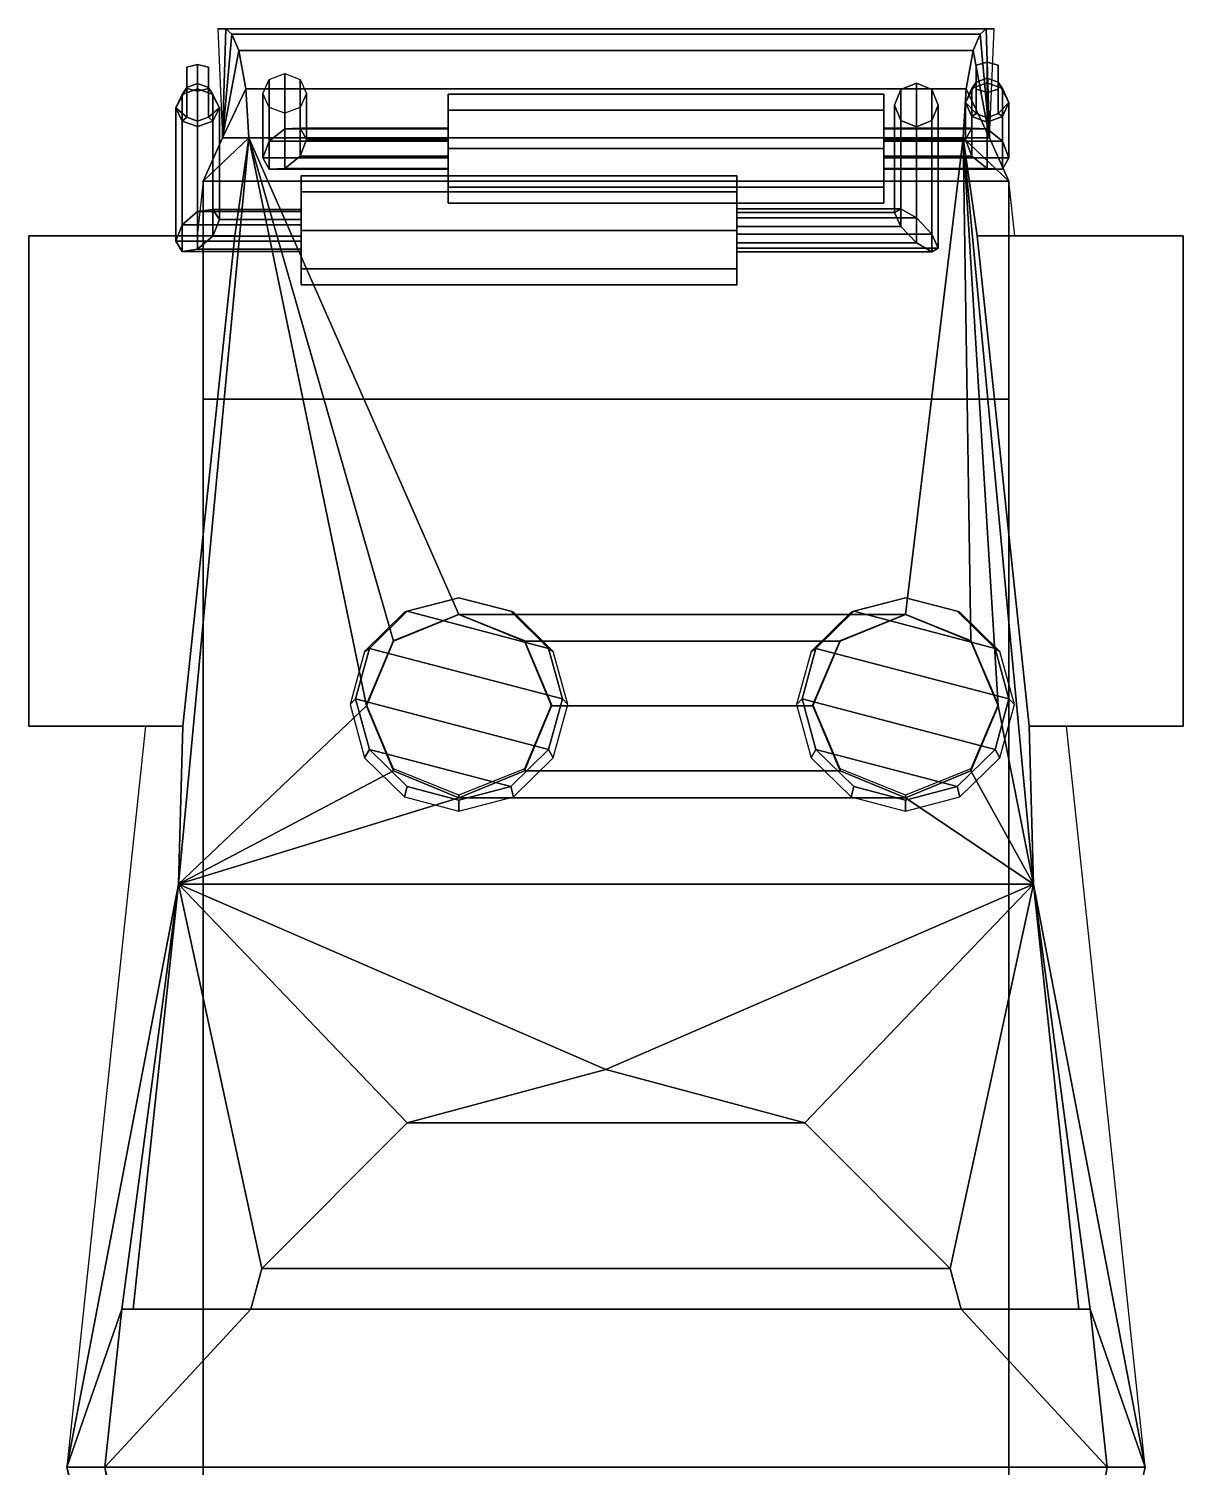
# Model space of a CAD drawing. Extents: x -1.06 to 1.06, y -2.21 to 2.5.
# Drawn here: x -1.06 to 1.06, y -0.14 to 2.5 of the extents above; entities that cross this region are included whole.
import ezdxf

# ---------------------------------------------------------------- set-up
doc = ezdxf.new("R2010")
doc.units = 0
doc.layers.get('0').update_dxf_attribs({"linetype": 'CONTINUOUS'})

msp = doc.modelspace()

# ---------------------------------------------------------------- linework, layer by layer
for points in [[(-0.7127, 2.5, 0.93), (-0.6978, 2.5, 1), (0.6978, 2.5, 1), (0.7127, 2.5, 0.93)], [(-0.7042, 2.3, 0.97), (-0.7042, 2.3, 0.97), (-0.6978, 2.5, 1), (-0.7127, 2.5, 0.93)], [(-0.7042, 2.3, 0.97), (-0.7042, 2.3, 0.97), (-0.6872, 2.49, 1.05), (-0.6978, 2.5, 1)], [(-0.7042, 2.3, 0.97), (-0.7042, 2.3, 0.97), (-0.6744, 2.46, 1.11), (-0.6872, 2.49, 1.05)], [(-0.6978, 2.5, 1), (-0.6872, 2.49, 1.05), (0.6872, 2.49, 1.05), (0.6978, 2.5, 1)], [(-0.6872, 2.49, 1.05), (-0.6744, 2.46, 1.11), (0.6744, 2.46, 1.11), (0.6872, 2.49, 1.05)], [(0.6872, 2.49, 1.05), (0.6744, 2.46, 1.11), (0.7042, 2.3, 0.97)], [(0.6978, 2.5, 1), (0.6872, 2.49, 1.05), (0.7042, 2.3, 0.97)], [(0.7127, 2.5, 0.93), (0.6978, 2.5, 1), (0.7042, 2.3, 0.97)], [(-0.7042, 2.3, 0.97), (-0.7042, 2.3, 0.97), (-0.6616, 2.39, 1.17), (-0.6744, 2.46, 1.11)], [(-0.6744, 2.46, 1.11), (-0.6616, 2.39, 1.17), (0.6616, 2.39, 1.17), (0.6744, 2.46, 1.11)], [(0.6744, 2.46, 1.11), (0.6616, 2.39, 1.17), (0.7042, 2.3, 0.97)], [(-0.77, 2.4295, 1.0254), (-0.75, 2.4346, 1.0177), (-0.75, 2.3996, 0.957), (-0.77, 2.3925, 0.9612)], [(-0.77, 2.4295, 1.0254), (-0.77, 2.3905, 1.0846), (-0.75, 2.3854, 1.0923), (-0.75, 2.4346, 1.0177)], [(-0.77, 2.3905, 1.0846), (-0.77, 2.4295, 1.0254), (-0.77, 2.3925, 0.9612), (-0.77, 2.3375, 0.9929)], [(-0.75, 2.4346, 1.0177), (-0.73, 2.4295, 1.0254), (-0.73, 2.3925, 0.9612), (-0.75, 2.3996, 0.957)], [(-0.75, 2.4346, 1.0177), (-0.75, 2.3854, 1.0923), (-0.73, 2.3905, 1.0846), (-0.73, 2.4295, 1.0254)], [(-0.73, 2.4295, 1.0254), (-0.73, 2.3905, 1.0846), (-0.73, 2.3375, 0.9929), (-0.73, 2.3925, 0.9612)], [(0.68, 2.4331, 1.0232), (0.7, 2.4388, 1.0159), (0.7, 2.4092, 0.9525), (0.68, 2.4017, 0.956)], [(0.68, 2.4331, 1.0232), (0.68, 2.389, 1.0787), (0.7, 2.3832, 1.086), (0.7, 2.4388, 1.0159)], [(0.68, 2.389, 1.0787), (0.68, 2.4331, 1.0232), (0.68, 2.4017, 0.956), (0.68, 2.3442, 0.9828)], [(0.7, 2.4388, 1.0159), (0.72, 2.4331, 1.0232), (0.72, 2.4017, 0.956), (0.7, 2.4092, 0.9525)], [(0.7, 2.4388, 1.0159), (0.7, 2.3832, 1.086), (0.72, 2.389, 1.0787), (0.72, 2.4331, 1.0232)], [(0.72, 2.4331, 1.0232), (0.72, 2.389, 1.0787), (0.72, 2.3442, 0.9828), (0.72, 2.4017, 0.956)], [(-0.63, 2.3814, 0.9875), (-0.6183, 2.4071, 0.9756), (-0.6183, 2.2937, 0.7324), (-0.63, 2.2631, 0.7337)], [(-0.6183, 2.4071, 0.9756), (-0.59, 2.4177, 0.9706), (-0.59, 2.3163, 0.7531), (-0.6183, 2.2937, 0.7324)], [(-0.59, 2.4177, 0.9706), (-0.5617, 2.4071, 0.9756), (-0.5617, 2.3176, 0.7837), (-0.59, 2.3163, 0.7531)], [(-0.5617, 2.4071, 0.9756), (-0.55, 2.3814, 0.9875), (-0.55, 2.2969, 0.8063), (-0.5617, 2.3176, 0.7837)], [(0.68, 2.4017, 0.956), (0.7, 2.4092, 0.9525), (0.7, 2.4008, 0.9344), (0.6717, 2.3902, 0.9393)], [(0.7, 2.4092, 0.9525), (0.72, 2.4017, 0.956), (0.7283, 2.3902, 0.9393), (0.7, 2.4008, 0.9344)], [(-0.77, 2.3925, 0.9612), (-0.77, 2.3925, 0.9612), (-0.79, 2.355, 0.9597), (-0.77, 2.3375, 0.9929)], [(-0.77, 2.3925, 0.9612), (-0.77, 2.3925, 0.9612), (-0.7783, 2.3795, 0.9456), (-0.79, 2.355, 0.9597)], [(-0.79, 2.355, 0.9597), (-0.7783, 2.3795, 0.9456), (-0.7783, 2.1404, 0.5314), (-0.79, 2.11, 0.5354)], [(-0.77, 2.3925, 0.9612), (-0.75, 2.3996, 0.957), (-0.75, 2.3896, 0.9397), (-0.7783, 2.3795, 0.9456)], [(-0.7783, 2.3795, 0.9456), (-0.75, 2.3896, 0.9397), (-0.75, 2.1646, 0.55), (-0.7783, 2.1404, 0.5314)], [(-0.75, 2.3854, 1.0923), (-0.77, 2.3905, 1.0846), (-0.77, 2.3375, 0.9929), (-0.75, 2.3304, 0.997)], [(-0.75, 2.3996, 0.957), (-0.73, 2.3925, 0.9612), (-0.7217, 2.3795, 0.9456), (-0.75, 2.3896, 0.9397)], [(-0.73, 2.3905, 1.0846), (-0.75, 2.3854, 1.0923), (-0.75, 2.3304, 0.997), (-0.73, 2.3375, 0.9929)], [(-0.75, 2.3896, 0.9397), (-0.7217, 2.3795, 0.9456), (-0.7217, 2.1686, 0.5804), (-0.75, 2.1646, 0.55)], [(-0.73, 2.3925, 0.9612), (-0.73, 2.3925, 0.9612), (-0.73, 2.3375, 0.9929), (-0.71, 2.355, 0.9597)], [(-0.73, 2.3925, 0.9612), (-0.73, 2.3925, 0.9612), (-0.71, 2.355, 0.9597), (-0.7217, 2.3795, 0.9456)], [(-0.7217, 2.3795, 0.9456), (-0.71, 2.355, 0.9597), (-0.71, 2.15, 0.6046), (-0.7217, 2.1686, 0.5804)], [(-0.7042, 2.3, 0.97), (-0.7042, 2.3, 0.97), (-0.6557, 2.3, 1.1976), (-0.6616, 2.39, 1.17)], [(-0.6616, 2.39, 1.17), (-0.6557, 2.3, 1.1976), (0.6557, 2.3, 1.1976), (0.6616, 2.39, 1.17)], [(-0.6183, 2.3558, 0.9995), (-0.63, 2.3814, 0.9875), (-0.63, 2.2631, 0.7337), (-0.6183, 2.2424, 0.7563)], [(-0.55, 2.3814, 0.9875), (-0.5617, 2.3558, 0.9995), (-0.5617, 2.2663, 0.8076), (-0.55, 2.2969, 0.8063)], [(-0.29, 2.38, 0.77), (-0.29, 2.3507, 0.8407), (0.51, 2.3507, 0.8407), (0.51, 2.38, 0.77)], [(-0.29, 2.3507, 0.6993), (-0.29, 2.38, 0.77), (0.51, 2.38, 0.77), (0.51, 2.3507, 0.6993)], [(-0.29, 2.2937, 0.7324), (-0.29, 2.3163, 0.7531), (-0.29, 2.38, 0.77), (-0.29, 2.3507, 0.6993)], [(-0.29, 2.3163, 0.7531), (-0.29, 2.3176, 0.7837), (-0.29, 2.3507, 0.8407), (-0.29, 2.38, 0.77)], [(0.51, 2.3507, 0.6993), (0.51, 2.38, 0.77), (0.51, 2.3176, 0.7837), (0.51, 2.3163, 0.7531)], [(0.51, 2.38, 0.77), (0.51, 2.3507, 0.8407), (0.51, 2.2969, 0.8063), (0.51, 2.3176, 0.7837)], [(0.53, 2.36, 0.731), (0.5417, 2.3883, 0.7163), (0.5417, 2.1694, 0.5631), (0.53, 2.1628, 0.5929)], [(0.5417, 2.3883, 0.7163), (0.53, 2.36, 0.731), (0.53, 2.36, 0.96), (0.5417, 2.3883, 0.96)], [(0.5417, 2.3883, 0.7163), (0.57, 2.4, 0.7102), (0.57, 2.1529, 0.5372), (0.5417, 2.1694, 0.5631)], [(0.57, 2.4, 0.7102), (0.5417, 2.3883, 0.7163), (0.5417, 2.3883, 0.96), (0.57, 2.4, 0.95)], [(0.57, 2.4, 0.7102), (0.5983, 2.3883, 0.7163), (0.5983, 2.1231, 0.5306), (0.57, 2.1529, 0.5372)], [(0.5983, 2.3883, 0.7163), (0.57, 2.4, 0.7102), (0.57, 2.4, 0.95), (0.5983, 2.3883, 0.96)], [(0.5983, 2.3883, 0.7163), (0.61, 2.36, 0.731), (0.61, 2.0972, 0.5471), (0.5983, 2.1231, 0.5306)], [(0.61, 2.36, 0.731), (0.5983, 2.3883, 0.7163), (0.5983, 2.3883, 0.96), (0.61, 2.36, 0.96)], [(0.6616, 2.39, 1.17), (0.6557, 2.3, 1.1976), (0.7042, 2.3, 0.97)], [(0.68, 2.3442, 0.9828), (0.68, 2.3442, 0.9828), (0.68, 2.4017, 0.956), (0.66, 2.3645, 0.9513)], [(0.66, 2.3645, 0.9513), (0.66, 2.3645, 0.9513), (0.68, 2.4017, 0.956), (0.6717, 2.3902, 0.9393)], [(0.66, 2.3645, 0.9513), (0.6717, 2.3902, 0.9393), (0.6717, 2.3176, 0.7837), (0.66, 2.2969, 0.8063)], [(0.6717, 2.3902, 0.9393), (0.7, 2.4008, 0.9344), (0.7, 2.3163, 0.7531), (0.6717, 2.3176, 0.7837)], [(0.7, 2.3832, 1.086), (0.68, 2.389, 1.0787), (0.68, 2.3442, 0.9828), (0.7, 2.3367, 0.9863)], [(0.7, 2.4008, 0.9344), (0.7283, 2.3902, 0.9393), (0.7283, 2.2937, 0.7324), (0.7, 2.3163, 0.7531)], [(0.72, 2.389, 1.0787), (0.7, 2.3832, 1.086), (0.7, 2.3367, 0.9863), (0.72, 2.3442, 0.9828)], [(0.72, 2.3442, 0.9828), (0.72, 2.3442, 0.9828), (0.74, 2.3645, 0.9513), (0.72, 2.4017, 0.956)], [(0.74, 2.3645, 0.9513), (0.74, 2.3645, 0.9513), (0.7283, 2.3902, 0.9393), (0.72, 2.4017, 0.956)], [(0.7283, 2.3902, 0.9393), (0.74, 2.3645, 0.9513), (0.74, 2.2631, 0.7337), (0.7283, 2.2937, 0.7324)], [(-0.7783, 2.3305, 0.9739), (-0.79, 2.355, 0.9597), (-0.79, 2.11, 0.5354), (-0.7783, 2.0914, 0.5596)], [(-0.79, 2.355, 0.9597), (-0.79, 2.355, 0.9597), (-0.7783, 2.3305, 0.9739), (-0.77, 2.3375, 0.9929)], [(-0.71, 2.355, 0.9597), (-0.71, 2.355, 0.9597), (-0.73, 2.3375, 0.9929), (-0.7217, 2.3305, 0.9739)], [(-0.71, 2.355, 0.9597), (-0.7217, 2.3305, 0.9739), (-0.7217, 2.1196, 0.6086), (-0.71, 2.15, 0.6046)], [(-0.59, 2.3452, 1.0044), (-0.6183, 2.3558, 0.9995), (-0.6183, 2.2424, 0.7563), (-0.59, 2.2437, 0.7869)], [(-0.5617, 2.3558, 0.9995), (-0.59, 2.3452, 1.0044), (-0.59, 2.2437, 0.7869), (-0.5617, 2.2663, 0.8076)], [(-0.29, 2.3507, 0.8407), (-0.29, 2.28, 0.87), (0.51, 2.28, 0.87), (0.51, 2.3507, 0.8407)], [(-0.29, 2.28, 0.67), (-0.29, 2.3507, 0.6993), (0.51, 2.3507, 0.6993), (0.51, 2.28, 0.67)], [(-0.29, 2.2631, 0.7337), (-0.29, 2.2937, 0.7324), (-0.29, 2.3507, 0.6993), (-0.29, 2.28, 0.67)], [(-0.29, 2.3176, 0.7837), (-0.29, 2.2969, 0.8063), (-0.29, 2.28, 0.87), (-0.29, 2.3507, 0.8407)], [(0.51, 2.28, 0.67), (0.51, 2.3507, 0.6993), (0.51, 2.3163, 0.7531), (0.51, 2.2937, 0.7324)], [(0.51, 2.3507, 0.8407), (0.51, 2.28, 0.87), (0.51, 2.2663, 0.8076), (0.51, 2.2969, 0.8063)], [(0.5417, 2.3317, 0.7458), (0.53, 2.36, 0.731), (0.53, 2.1628, 0.5929), (0.5417, 2.1369, 0.6094)], [(0.53, 2.36, 0.731), (0.5417, 2.3317, 0.7458), (0.5417, 2.3317, 0.97), (0.53, 2.36, 0.96)], [(0.61, 2.36, 0.731), (0.5983, 2.3317, 0.7458), (0.5983, 2.0906, 0.5769), (0.61, 2.0972, 0.5471)], [(0.5983, 2.3317, 0.7458), (0.61, 2.36, 0.731), (0.61, 2.36, 0.96), (0.5983, 2.3317, 0.97)], [(0.6717, 2.3389, 0.9632), (0.66, 2.3645, 0.9513), (0.66, 2.2969, 0.8063), (0.6717, 2.2663, 0.8076)], [(0.68, 2.3442, 0.9828), (0.68, 2.3442, 0.9828), (0.66, 2.3645, 0.9513), (0.6717, 2.3389, 0.9632)], [(0.72, 2.3442, 0.9828), (0.72, 2.3442, 0.9828), (0.7283, 2.3389, 0.9632), (0.74, 2.3645, 0.9513)], [(0.74, 2.3645, 0.9513), (0.7283, 2.3389, 0.9632), (0.7283, 2.2424, 0.7563), (0.74, 2.2631, 0.7337)], [(-0.75, 2.3304, 0.997), (-0.77, 2.3375, 0.9929), (-0.7783, 2.3305, 0.9739), (-0.75, 2.3204, 0.9797)], [(-0.75, 2.3204, 0.9797), (-0.7783, 2.3305, 0.9739), (-0.7783, 2.0914, 0.5596), (-0.75, 2.0954, 0.59)], [(-0.73, 2.3375, 0.9929), (-0.75, 2.3304, 0.997), (-0.75, 2.3204, 0.9797), (-0.7217, 2.3305, 0.9739)], [(-0.7217, 2.3305, 0.9739), (-0.75, 2.3204, 0.9797), (-0.75, 2.0954, 0.59), (-0.7217, 2.1196, 0.6086)], [(0.57, 2.32, 0.7519), (0.5417, 2.3317, 0.7458), (0.5417, 2.1369, 0.6094), (0.57, 2.1071, 0.6028)], [(0.5417, 2.3317, 0.7458), (0.57, 2.32, 0.7519), (0.57, 2.32, 0.97), (0.5417, 2.3317, 0.97)], [(0.5983, 2.3317, 0.7458), (0.57, 2.32, 0.7519), (0.57, 2.1071, 0.6028), (0.5983, 2.0906, 0.5769)], [(0.57, 2.32, 0.7519), (0.5983, 2.3317, 0.7458), (0.5983, 2.3317, 0.97), (0.57, 2.32, 0.97)], [(0.7, 2.3367, 0.9863), (0.68, 2.3442, 0.9828), (0.6717, 2.3389, 0.9632), (0.7, 2.3283, 0.9682)], [(0.7, 2.3283, 0.9682), (0.6717, 2.3389, 0.9632), (0.6717, 2.2663, 0.8076), (0.7, 2.2437, 0.7869)], [(0.72, 2.3442, 0.9828), (0.7, 2.3367, 0.9863), (0.7, 2.3283, 0.9682), (0.7283, 2.3389, 0.9632)], [(0.7283, 2.3389, 0.9632), (0.7, 2.3283, 0.9682), (0.7, 2.2437, 0.7869), (0.7283, 2.2424, 0.7563)], [(-0.7853, 0.93, 1.41), (-0.6557, 2.3, 1.1976), (-0.6815, 2.12, 1.18), (-0.7768, 1.22, 1.23)], [(-0.44, 1.2571, 1.3593), (-0.6557, 2.3, 1.1976), (-0.6557, 2.3, 1.1976), (-0.7853, 0.93, 1.41)], [(-0.6815, 2.12, 1.18), (-0.6557, 2.3, 1.1976), (-0.74, 2.22, 0.85), (-0.7506, 2.12, 0.8556)], [(-0.6557, 2.3, 1.1976), (-0.6557, 2.3, 1.1976), (-0.7042, 2.3, 0.97), (-0.74, 2.22, 0.85)], [(0.7042, 2.3, 0.97), (0.74, 2.22, 0.85), (-0.74, 2.22, 0.85), (-0.7042, 2.3, 0.97)], [(0.55, 1.4253, 1.3332), (0.6557, 2.3, 1.1976), (-0.6557, 2.3, 1.1976), (-0.27, 1.4253, 1.3332)], [(-0.3902, 1.3761, 1.3408), (-0.6557, 2.3, 1.1976), (-0.6557, 2.3, 1.1976), (-0.44, 1.2571, 1.3593)], [(-0.27, 1.4253, 1.3332), (-0.6557, 2.3, 1.1976), (-0.6557, 2.3, 1.1976), (-0.3902, 1.3761, 1.3408)], [(-0.6183, 2.2937, 0.7324), (-0.59, 2.3163, 0.7531), (-0.29, 2.3163, 0.7531), (-0.29, 2.2937, 0.7324)], [(-0.59, 2.3163, 0.7531), (-0.5617, 2.3176, 0.7837), (-0.29, 2.3176, 0.7837), (-0.29, 2.3163, 0.7531)], [(-0.5617, 2.3176, 0.7837), (-0.55, 2.2969, 0.8063), (-0.29, 2.2969, 0.8063), (-0.29, 2.3176, 0.7837)], [(-0.55, 2.2969, 0.8063), (-0.5617, 2.2663, 0.8076), (-0.29, 2.2663, 0.8076), (-0.29, 2.2969, 0.8063)], [(-0.29, 2.2969, 0.8063), (-0.29, 2.2663, 0.8076), (-0.29, 2.2093, 0.8407), (-0.29, 2.28, 0.87)], [(0.66, 2.2969, 0.8063), (0.6717, 2.3176, 0.7837), (0.51, 2.3176, 0.7837), (0.51, 2.2969, 0.8063)], [(0.6717, 2.3176, 0.7837), (0.7, 2.3163, 0.7531), (0.51, 2.3163, 0.7531), (0.51, 2.3176, 0.7837)], [(0.7, 2.3163, 0.7531), (0.7283, 2.2937, 0.7324), (0.51, 2.2937, 0.7324), (0.51, 2.3163, 0.7531)], [(0.6717, 2.2663, 0.8076), (0.66, 2.2969, 0.8063), (0.51, 2.2969, 0.8063), (0.51, 2.2663, 0.8076)], [(0.6702, 1.3761, 1.3408), (0.6557, 2.3, 1.1976), (0.6557, 2.3, 1.1976), (0.55, 1.4253, 1.3332)], [(0.7506, 2.12, 0.8556), (0.74, 2.22, 0.85), (0.6557, 2.3, 1.1976), (0.6815, 2.12, 1.18)], [(0.74, 2.22, 0.85), (0.7042, 2.3, 0.97), (0.6557, 2.3, 1.1976)], [(0.7768, 1.22, 1.23), (0.6815, 2.12, 1.18), (0.6557, 2.3, 1.1976), (0.7853, 0.93, 1.41)], [(0.72, 1.2571, 1.3593), (0.6557, 2.3, 1.1976), (0.6557, 2.3, 1.1976), (0.6702, 1.3761, 1.3408)], [(0.7853, 0.93, 1.41), (0.6557, 2.3, 1.1976), (0.6557, 2.3, 1.1976), (0.72, 1.2571, 1.3593)], [(-0.63, 2.2631, 0.7337), (-0.6183, 2.2937, 0.7324), (-0.29, 2.2937, 0.7324), (-0.29, 2.2631, 0.7337)], [(-0.29, 2.28, 0.87), (-0.29, 2.2093, 0.8407), (0.51, 2.2093, 0.8407), (0.51, 2.28, 0.87)], [(-0.29, 2.2093, 0.6993), (-0.29, 2.28, 0.67), (0.51, 2.28, 0.67), (0.51, 2.2093, 0.6993)], [(-0.29, 2.2424, 0.7563), (-0.29, 2.2631, 0.7337), (-0.29, 2.28, 0.67), (-0.29, 2.2093, 0.6993)], [(0.7283, 2.2937, 0.7324), (0.74, 2.2631, 0.7337), (0.51, 2.2631, 0.7337), (0.51, 2.2937, 0.7324)], [(0.51, 2.2093, 0.6993), (0.51, 2.28, 0.67), (0.51, 2.2937, 0.7324), (0.51, 2.2631, 0.7337)], [(0.51, 2.28, 0.87), (0.51, 2.2093, 0.8407), (0.51, 2.2437, 0.7869), (0.51, 2.2663, 0.8076)], [(-0.6183, 2.2424, 0.7563), (-0.63, 2.2631, 0.7337), (-0.29, 2.2631, 0.7337), (-0.29, 2.2424, 0.7563)], [(-0.5617, 2.2663, 0.8076), (-0.59, 2.2437, 0.7869), (-0.29, 2.2437, 0.7869), (-0.29, 2.2663, 0.8076)], [(-0.29, 2.2663, 0.8076), (-0.29, 2.2437, 0.7869), (-0.29, 2.18, 0.77), (-0.29, 2.2093, 0.8407)], [(0.7, 2.2437, 0.7869), (0.6717, 2.2663, 0.8076), (0.51, 2.2663, 0.8076), (0.51, 2.2437, 0.7869)], [(0.74, 2.2631, 0.7337), (0.7283, 2.2424, 0.7563), (0.51, 2.2424, 0.7563), (0.51, 2.2631, 0.7337)], [(0.51, 2.18, 0.77), (0.51, 2.2093, 0.6993), (0.51, 2.2631, 0.7337), (0.51, 2.2424, 0.7563)], [(-0.74, 2.22, 0.85), (-0.74, 1.82, 0.3), (-0.74, -1.84, 0.3), (-0.74, -2.21, 0.64)], [(0.74, 2.22, 0.85), (0.74, 1.82, 0.3), (-0.74, 1.82, 0.3), (-0.74, 2.22, 0.85)], [(-0.74, 2.22, 0.85), (-0.74, 2.22, 0.85), (-0.74, -2.21, 0.64), (-0.74, -1.55, 1.06)], [(-0.59, 2.2437, 0.7869), (-0.6183, 2.2424, 0.7563), (-0.29, 2.2424, 0.7563), (-0.29, 2.2437, 0.7869)], [(-0.56, 2.23, 0.57), (-0.56, 2.2007, 0.6407), (0.24, 2.2007, 0.6407), (0.24, 2.23, 0.57)], [(-0.56, 2.2007, 0.4993), (-0.56, 2.23, 0.57), (0.24, 2.23, 0.57), (0.24, 2.2007, 0.4993)], [(-0.56, 2.1646, 0.55), (-0.56, 2.1686, 0.5804), (-0.56, 2.23, 0.57), (-0.56, 2.2007, 0.4993)], [(-0.56, 2.1686, 0.5804), (-0.56, 2.15, 0.6046), (-0.56, 2.2007, 0.6407), (-0.56, 2.23, 0.57)], [(-0.29, 2.2437, 0.7869), (-0.29, 2.2424, 0.7563), (-0.29, 2.2093, 0.6993), (-0.29, 2.18, 0.77)], [(0.24, 2.2007, 0.4993), (0.24, 2.23, 0.57), (0.24, 2.1694, 0.5631), (0.24, 2.1529, 0.5372)], [(0.24, 2.23, 0.57), (0.24, 2.2007, 0.6407), (0.24, 2.1628, 0.5929), (0.24, 2.1694, 0.5631)], [(0.7283, 2.2424, 0.7563), (0.7, 2.2437, 0.7869), (0.51, 2.2437, 0.7869), (0.51, 2.2424, 0.7563)], [(0.51, 2.2093, 0.8407), (0.51, 2.18, 0.77), (0.51, 2.2424, 0.7563), (0.51, 2.2437, 0.7869)], [(0.74, -1.84, 0.3), (0.74, 1.82, 0.3), (0.74, 2.22, 0.85), (0.74, -2.21, 0.64)], [(0.74, -2.21, 0.64), (0.74, 2.22, 0.85), (0.74, 2.22, 0.85), (0.74, -1.55, 1.06)], [(-0.56, 2.2007, 0.6407), (-0.56, 2.13, 0.67), (0.24, 2.13, 0.67), (0.24, 2.2007, 0.6407)], [(-0.56, 2.13, 0.47), (-0.56, 2.2007, 0.4993), (0.24, 2.2007, 0.4993), (0.24, 2.13, 0.47)], [(-0.56, 2.1404, 0.5314), (-0.56, 2.1646, 0.55), (-0.56, 2.2007, 0.4993), (-0.56, 2.13, 0.47)], [(-0.56, 2.15, 0.6046), (-0.56, 2.1196, 0.6086), (-0.56, 2.13, 0.67), (-0.56, 2.2007, 0.6407)], [(-0.29, 2.2093, 0.8407), (-0.29, 2.18, 0.77), (0.51, 2.18, 0.77), (0.51, 2.2093, 0.8407)], [(-0.29, 2.18, 0.77), (-0.29, 2.2093, 0.6993), (0.51, 2.2093, 0.6993), (0.51, 2.18, 0.77)], [(0.24, 2.13, 0.47), (0.24, 2.2007, 0.4993), (0.24, 2.1529, 0.5372), (0.24, 2.1231, 0.5306)], [(0.24, 2.2007, 0.6407), (0.24, 2.13, 0.67), (0.24, 2.1369, 0.6094), (0.24, 2.1628, 0.5929)], [(-0.75, 2.1646, 0.55), (-0.7217, 2.1686, 0.5804), (-0.56, 2.1686, 0.5804), (-0.56, 2.1646, 0.55)], [(-0.7217, 2.1686, 0.5804), (-0.71, 2.15, 0.6046), (-0.56, 2.15, 0.6046), (-0.56, 2.1686, 0.5804)], [(0.53, 2.1628, 0.5929), (0.5417, 2.1694, 0.5631), (0.24, 2.1694, 0.5631), (0.24, 2.1628, 0.5929)], [(0.5417, 2.1694, 0.5631), (0.57, 2.1529, 0.5372), (0.24, 2.1529, 0.5372), (0.24, 2.1694, 0.5631)], [(-0.79, 2.11, 0.5354), (-0.7783, 2.1404, 0.5314), (-0.56, 2.1404, 0.5314), (-0.56, 2.11, 0.5354)], [(-0.7783, 2.1404, 0.5314), (-0.75, 2.1646, 0.55), (-0.56, 2.1646, 0.55), (-0.56, 2.1404, 0.5314)], [(-0.71, 2.15, 0.6046), (-0.7217, 2.1196, 0.6086), (-0.56, 2.1196, 0.6086), (-0.56, 2.15, 0.6046)], [(-0.56, 2.11, 0.5354), (-0.56, 2.1404, 0.5314), (-0.56, 2.13, 0.47), (-0.56, 2.0593, 0.4993)], [(0.5417, 2.1369, 0.6094), (0.53, 2.1628, 0.5929), (0.24, 2.1628, 0.5929), (0.24, 2.1369, 0.6094)], [(0.57, 2.1529, 0.5372), (0.5983, 2.1231, 0.5306), (0.24, 2.1231, 0.5306), (0.24, 2.1529, 0.5372)], [(-1.06, 2.12, 1.18), (-1.06, 2.12, 0.8556), (-1.06, 1.22, 0.9057), (-1.06, 1.22, 1.23)], [(-0.7768, 1.22, 1.23), (-0.6815, 2.12, 1.18), (-1.06, 2.12, 1.18), (-1.06, 1.22, 1.23)], [(-0.6815, 2.12, 1.18), (-0.7506, 2.12, 0.8556), (-1.06, 2.12, 0.8556), (-1.06, 2.12, 1.18)], [(-0.7217, 2.1196, 0.6086), (-0.75, 2.0954, 0.59), (-0.56, 2.0954, 0.59), (-0.56, 2.1196, 0.6086)], [(-0.56, 2.13, 0.67), (-0.56, 2.0593, 0.6407), (0.24, 2.0593, 0.6407), (0.24, 2.13, 0.67)], [(-0.56, 2.0593, 0.4993), (-0.56, 2.13, 0.47), (0.24, 2.13, 0.47), (0.24, 2.0593, 0.4993)], [(-0.56, 2.1196, 0.6086), (-0.56, 2.0954, 0.59), (-0.56, 2.0593, 0.6407), (-0.56, 2.13, 0.67)], [(0.57, 2.1071, 0.6028), (0.5417, 2.1369, 0.6094), (0.24, 2.1369, 0.6094), (0.24, 2.1071, 0.6028)], [(0.24, 2.13, 0.67), (0.24, 2.0593, 0.6407), (0.24, 2.1071, 0.6028), (0.24, 2.1369, 0.6094)], [(0.24, 2.0593, 0.4993), (0.24, 2.13, 0.47), (0.24, 2.1231, 0.5306), (0.24, 2.0972, 0.5471)], [(0.5983, 2.1231, 0.5306), (0.61, 2.0972, 0.5471), (0.24, 2.0972, 0.5471), (0.24, 2.1231, 0.5306)], [(1.06, 2.12, 1.18), (1.06, 2.12, 0.8556), (0.7506, 2.12, 0.8556), (0.6815, 2.12, 1.18)], [(1.06, 1.22, 1.23), (1.06, 2.12, 1.18), (0.6815, 2.12, 1.18), (0.7768, 1.22, 1.23)], [(1.06, 1.22, 0.9057), (1.06, 2.12, 0.8556), (1.06, 2.12, 1.18), (1.06, 1.22, 1.23)], [(-0.7783, 2.0914, 0.5596), (-0.79, 2.11, 0.5354), (-0.56, 2.11, 0.5354), (-0.56, 2.0914, 0.5596)], [(-0.75, 2.0954, 0.59), (-0.7783, 2.0914, 0.5596), (-0.56, 2.0914, 0.5596), (-0.56, 2.0954, 0.59)], [(-0.56, 2.0914, 0.5596), (-0.56, 2.11, 0.5354), (-0.56, 2.0593, 0.4993), (-0.56, 2.03, 0.57)], [(-0.56, 2.0954, 0.59), (-0.56, 2.0914, 0.5596), (-0.56, 2.03, 0.57), (-0.56, 2.0593, 0.6407)], [(0.5983, 2.0906, 0.5769), (0.57, 2.1071, 0.6028), (0.24, 2.1071, 0.6028), (0.24, 2.0906, 0.5769)], [(0.24, 2.0593, 0.6407), (0.24, 2.03, 0.57), (0.24, 2.0906, 0.5769), (0.24, 2.1071, 0.6028)], [(0.61, 2.0972, 0.5471), (0.5983, 2.0906, 0.5769), (0.24, 2.0906, 0.5769), (0.24, 2.0972, 0.5471)], [(0.24, 2.03, 0.57), (0.24, 2.0593, 0.4993), (0.24, 2.0972, 0.5471), (0.24, 2.0906, 0.5769)], [(-0.56, 2.0593, 0.6407), (-0.56, 2.03, 0.57), (0.24, 2.03, 0.57), (0.24, 2.0593, 0.6407)], [(-0.56, 2.03, 0.57), (-0.56, 2.0593, 0.4993), (0.24, 2.0593, 0.4993), (0.24, 2.03, 0.57)], [(-0.74, -1.84, 0.3), (-0.74, 1.82, 0.3), (0.74, 1.82, 0.3), (0.74, -1.84, 0.3)], [(-0.27, 1.4552, 1.3295), (-0.37, 1.429, 1.3351), (-0.365, 1.4309, 1.3858), (-0.27, 1.4558, 1.3805)], [(-0.175, 1.4309, 1.3858), (-0.27, 1.4558, 1.3805), (-0.365, 1.4309, 1.3858), (-0.1055, 1.3629, 1.4002)], [(-0.17, 1.429, 1.3351), (-0.27, 1.4552, 1.3295), (-0.27, 1.4558, 1.3805), (-0.175, 1.4309, 1.3858)], [(0.55, 1.4552, 1.3295), (0.45, 1.429, 1.3351), (0.455, 1.4309, 1.3858), (0.55, 1.4558, 1.3805)], [(0.645, 1.4309, 1.3858), (0.55, 1.4558, 1.3805), (0.455, 1.4309, 1.3858), (0.7145, 1.3629, 1.4002)], [(0.65, 1.429, 1.3351), (0.55, 1.4552, 1.3295), (0.55, 1.4558, 1.3805), (0.645, 1.4309, 1.3858)], [(-0.37, 1.429, 1.3351), (-0.4432, 1.3574, 1.3503), (-0.4345, 1.3629, 1.4002), (-0.365, 1.4309, 1.3858)], [(-0.1055, 1.3629, 1.4002), (-0.365, 1.4309, 1.3858), (-0.4345, 1.3629, 1.4002), (-0.08, 1.27, 1.42)], [(-0.27, 1.4253, 1.3332), (-0.3902, 1.3761, 1.3408), (-0.3902, 1.3772, 1.3461), (-0.27, 1.4259, 1.3357)], [(-0.1498, 1.3761, 1.3408), (-0.27, 1.4253, 1.3332), (-0.27, 1.4259, 1.3357), (-0.1498, 1.3772, 1.3461)], [(-0.0968, 1.3574, 1.3503), (-0.17, 1.429, 1.3351), (-0.175, 1.4309, 1.3858), (-0.1055, 1.3629, 1.4002)], [(0.45, 1.429, 1.3351), (0.3768, 1.3574, 1.3503), (0.3855, 1.3629, 1.4002), (0.455, 1.4309, 1.3858)], [(0.7145, 1.3629, 1.4002), (0.455, 1.4309, 1.3858), (0.3855, 1.3629, 1.4002), (0.74, 1.27, 1.42)], [(0.55, 1.4253, 1.3332), (0.4298, 1.3761, 1.3408), (0.4298, 1.3772, 1.3461), (0.55, 1.4259, 1.3357)], [(0.6702, 1.3761, 1.3408), (0.55, 1.4253, 1.3332), (0.55, 1.4259, 1.3357), (0.6702, 1.3772, 1.3461)], [(0.7232, 1.3574, 1.3503), (0.65, 1.429, 1.3351), (0.645, 1.4309, 1.3858), (0.7145, 1.3629, 1.4002)], [(0.4298, 1.3761, 1.3408), (0.55, 1.4253, 1.3332), (-0.27, 1.4253, 1.3332), (-0.1498, 1.3761, 1.3408)], [(-0.3902, 1.3761, 1.3408), (-0.44, 1.2571, 1.3593), (-0.44, 1.2596, 1.3711), (-0.3902, 1.3772, 1.3461)], [(-0.1, 1.2571, 1.3593), (-0.1498, 1.3761, 1.3408), (-0.1498, 1.3772, 1.3461), (-0.1, 1.2596, 1.3711)], [(0.38, 1.2571, 1.3593), (0.4298, 1.3761, 1.3408), (-0.1498, 1.3761, 1.3408), (-0.1, 1.2571, 1.3593)], [(0.4298, 1.3761, 1.3408), (0.38, 1.2571, 1.3593), (0.38, 1.2596, 1.3711), (0.4298, 1.3772, 1.3461)], [(0.72, 1.2571, 1.3593), (0.6702, 1.3761, 1.3408), (0.6702, 1.3772, 1.3461), (0.72, 1.2596, 1.3711)], [(-0.4432, 1.3574, 1.3503), (-0.47, 1.2596, 1.3711), (-0.46, 1.27, 1.42), (-0.4345, 1.3629, 1.4002)], [(-0.08, 1.27, 1.42), (-0.4345, 1.3629, 1.4002), (-0.46, 1.27, 1.42), (-0.1055, 1.1771, 1.4398)], [(-0.07, 1.2596, 1.3711), (-0.0968, 1.3574, 1.3503), (-0.1055, 1.3629, 1.4002), (-0.08, 1.27, 1.42)], [(0.3768, 1.3574, 1.3503), (0.35, 1.2596, 1.3711), (0.36, 1.27, 1.42), (0.3855, 1.3629, 1.4002)], [(0.74, 1.27, 1.42), (0.3855, 1.3629, 1.4002), (0.36, 1.27, 1.42), (0.7145, 1.1771, 1.4398)], [(0.75, 1.2596, 1.3711), (0.7232, 1.3574, 1.3503), (0.7145, 1.3629, 1.4002), (0.74, 1.27, 1.42)], [(-0.47, 1.2596, 1.3711), (-0.4432, 1.1618, 1.3919), (-0.4345, 1.1771, 1.4398), (-0.46, 1.27, 1.42)], [(-0.1055, 1.1771, 1.4398), (-0.46, 1.27, 1.42), (-0.4345, 1.1771, 1.4398), (-0.175, 1.1091, 1.4542)], [(-0.0968, 1.1618, 1.3919), (-0.07, 1.2596, 1.3711), (-0.08, 1.27, 1.42), (-0.1055, 1.1771, 1.4398)], [(0.35, 1.2596, 1.3711), (0.3768, 1.1618, 1.3919), (0.3855, 1.1771, 1.4398), (0.36, 1.27, 1.42)], [(0.7145, 1.1771, 1.4398), (0.36, 1.27, 1.42), (0.3855, 1.1771, 1.4398), (0.645, 1.1091, 1.4542)], [(0.7232, 1.1618, 1.3919), (0.75, 1.2596, 1.3711), (0.74, 1.27, 1.42), (0.7145, 1.1771, 1.4398)], [(-0.3902, 1.1381, 1.3777), (-0.44, 1.2571, 1.3593), (-0.44, 1.2571, 1.3593), (-0.7853, 0.93, 1.41)], [(-0.44, 1.2571, 1.3593), (-0.3902, 1.1381, 1.3777), (-0.3902, 1.142, 1.3961), (-0.44, 1.2596, 1.3711)], [(-0.1498, 1.1381, 1.3777), (-0.1, 1.2571, 1.3593), (-0.1, 1.2596, 1.3711), (-0.1498, 1.142, 1.3961)], [(0.4298, 1.1381, 1.3777), (0.38, 1.2571, 1.3593), (-0.1, 1.2571, 1.3593), (-0.1498, 1.1381, 1.3777)], [(0.38, 1.2571, 1.3593), (0.4298, 1.1381, 1.3777), (0.4298, 1.142, 1.3961), (0.38, 1.2596, 1.3711)], [(0.6702, 1.1381, 1.3777), (0.72, 1.2571, 1.3593), (0.72, 1.2596, 1.3711), (0.6702, 1.142, 1.3961)], [(0.7853, 0.93, 1.41), (0.72, 1.2571, 1.3593), (0.72, 1.2571, 1.3593), (0.6702, 1.1381, 1.3777)], [(-1.06, 1.22, 1.23), (-1.06, 1.22, 0.9057), (-0.8459, 1.22, 0.9057), (-0.7768, 1.22, 1.23)], [(-0.7853, 0.93, 1.41), (-0.7768, 1.22, 1.23), (-0.8459, 1.22, 0.9057), (-0.99, -0.14, 0.9815)], [(0.7768, 1.22, 1.23), (0.8459, 1.22, 0.9057), (1.06, 1.22, 0.9057), (1.06, 1.22, 1.23)], [(0.99, -0.14, 0.9815), (0.8459, 1.22, 0.9057), (0.7768, 1.22, 1.23), (0.7853, 0.93, 1.41)], [(-0.4432, 1.1618, 1.3919), (-0.37, 1.0902, 1.4071), (-0.365, 1.1091, 1.4542), (-0.4345, 1.1771, 1.4398)], [(-0.175, 1.1091, 1.4542), (-0.4345, 1.1771, 1.4398), (-0.365, 1.1091, 1.4542), (-0.27, 1.0842, 1.4595)], [(-0.17, 1.0902, 1.4071), (-0.0968, 1.1618, 1.3919), (-0.1055, 1.1771, 1.4398), (-0.175, 1.1091, 1.4542)], [(0.3768, 1.1618, 1.3919), (0.45, 1.0902, 1.4071), (0.455, 1.1091, 1.4542), (0.3855, 1.1771, 1.4398)], [(0.645, 1.1091, 1.4542), (0.3855, 1.1771, 1.4398), (0.455, 1.1091, 1.4542), (0.55, 1.0842, 1.4595)], [(0.65, 1.0902, 1.4071), (0.7232, 1.1618, 1.3919), (0.7145, 1.1771, 1.4398), (0.645, 1.1091, 1.4542)], [(-0.27, 1.0888, 1.3854), (-0.3902, 1.1381, 1.3777), (-0.3902, 1.1381, 1.3777), (-0.7853, 0.93, 1.41)], [(-0.3902, 1.1381, 1.3777), (-0.27, 1.0888, 1.3854), (-0.27, 1.0933, 1.4064), (-0.3902, 1.142, 1.3961)], [(-0.27, 1.0888, 1.3854), (-0.1498, 1.1381, 1.3777), (-0.1498, 1.142, 1.3961), (-0.27, 1.0933, 1.4064)], [(0.55, 1.0888, 1.3854), (0.4298, 1.1381, 1.3777), (-0.1498, 1.1381, 1.3777), (-0.27, 1.0888, 1.3854)], [(0.4298, 1.1381, 1.3777), (0.55, 1.0888, 1.3854), (0.55, 1.0933, 1.4064), (0.4298, 1.142, 1.3961)], [(0.55, 1.0888, 1.3854), (0.6702, 1.1381, 1.3777), (0.6702, 1.142, 1.3961), (0.55, 1.0933, 1.4064)], [(0.7853, 0.93, 1.41), (0.6702, 1.1381, 1.3777), (0.6702, 1.1381, 1.3777), (0.55, 1.0888, 1.3854)], [(-0.37, 1.0902, 1.4071), (-0.27, 1.064, 1.4127), (-0.27, 1.0842, 1.4595), (-0.365, 1.1091, 1.4542)], [(-0.27, 1.064, 1.4127), (-0.17, 1.0902, 1.4071), (-0.175, 1.1091, 1.4542), (-0.27, 1.0842, 1.4595)], [(0.45, 1.0902, 1.4071), (0.55, 1.064, 1.4127), (0.55, 1.0842, 1.4595), (0.455, 1.1091, 1.4542)], [(0.55, 1.064, 1.4127), (0.65, 1.0902, 1.4071), (0.645, 1.1091, 1.4542), (0.55, 1.0842, 1.4595)], [(0.7853, 0.93, 1.41), (0.55, 1.0888, 1.3854), (-0.27, 1.0888, 1.3854), (-0.7853, 0.93, 1.41)], [(-0.8893, 0.15, 1.31), (-0.7853, 0.93, 1.41), (-0.7853, 0.93, 1.41), (-0.99, -0.14, 0.9815)], [(-0.868, 0.15, 1.41), (-0.7853, 0.93, 1.41), (-0.7853, 0.93, 1.41), (-0.8893, 0.15, 1.31)], [(-0.6523, 0.15, 1.41), (-0.6322, 0.225, 1.41), (-0.7853, 0.93, 1.41), (-0.868, 0.15, 1.41)], [(-0.6322, 0.225, 1.41), (-0.365, 0.4922, 1.41), (-0.7853, 0.93, 1.41), (-0.6322, 0.225, 1.41)], [(-0.365, 0.4922, 1.41), (0, 0.59, 1.41), (-0.7853, 0.93, 1.41), (-0.365, 0.4922, 1.41)], [(0, 0.59, 1.41), (0.7853, 0.93, 1.41), (-0.7853, 0.93, 1.41), (0, 0.59, 1.41)], [(0.365, 0.4922, 1.41), (0.7853, 0.93, 1.41), (0, 0.59, 1.41), (0.365, 0.4922, 1.41)], [(0.6322, 0.225, 1.41), (0.7853, 0.93, 1.41), (0.365, 0.4922, 1.41), (0.6322, 0.225, 1.41)], [(0.868, 0.15, 1.41), (0.7853, 0.93, 1.41), (0.6322, 0.225, 1.41), (0.6523, 0.15, 1.41)], [(0.99, -0.14, 0.9815), (0.99, -0.14, 0.9815), (0.7853, 0.93, 1.41), (0.8893, 0.15, 1.31)], [(0.8893, 0.15, 1.31), (0.8893, 0.15, 1.31), (0.7853, 0.93, 1.41), (0.868, 0.15, 1.41)], [(-0.365, 0.4922, 1.31), (0, 0.59, 1.31), (0, 0.59, 1.41), (-0.365, 0.4922, 1.41)], [(0.365, 0.4922, 1.31), (0, 0.59, 1.31), (0, 0.59, 1.31), (-0.365, 0.4922, 1.31)], [(0, 0.59, 1.31), (0.365, 0.4922, 1.31), (0.365, 0.4922, 1.41), (0, 0.59, 1.41)], [(-0.6322, 0.225, 1.31), (-0.365, 0.4922, 1.31), (-0.365, 0.4922, 1.41), (-0.6322, 0.225, 1.41)], [(0.6322, 0.225, 1.31), (0.365, 0.4922, 1.31), (-0.365, 0.4922, 1.31), (-0.6322, 0.225, 1.31)], [(0.365, 0.4922, 1.31), (0.6322, 0.225, 1.31), (0.6322, 0.225, 1.41), (0.365, 0.4922, 1.41)], [(-0.6523, 0.15, 1.31), (-0.6322, 0.225, 1.31), (-0.6322, 0.225, 1.41), (-0.6523, 0.15, 1.41)], [(0.6523, 0.15, 1.31), (0.6322, 0.225, 1.31), (-0.6322, 0.225, 1.31), (-0.6523, 0.15, 1.31)], [(0.6322, 0.225, 1.31), (0.6523, 0.15, 1.31), (0.6523, 0.15, 1.41), (0.6322, 0.225, 1.41)], [(-0.92, -0.14, 1.31), (-0.8893, 0.15, 1.31), (-0.8893, 0.15, 1.31), (-0.99, -0.14, 0.9815)], [(0.92, -0.14, 1.31), (0.6523, 0.15, 1.31), (-0.6523, 0.15, 1.31), (-0.92, -0.14, 1.31)], [(-0.92, -0.14, 1.31), (-0.6523, 0.15, 1.31), (-0.8893, 0.15, 1.31), (-0.92, -0.14, 1.31)], [(-0.6523, 0.15, 1.31), (-0.6523, 0.15, 1.41), (-0.868, 0.15, 1.41), (-0.8893, 0.15, 1.31)], [(0.8893, 0.15, 1.31), (0.868, 0.15, 1.41), (0.6523, 0.15, 1.41), (0.6523, 0.15, 1.31)], [(0.92, -0.14, 1.31), (0.8893, 0.15, 1.31), (0.6523, 0.15, 1.31), (0.92, -0.14, 1.31)], [(0.99, -0.14, 0.9815), (0.99, -0.14, 0.9815), (0.8893, 0.15, 1.31), (0.92, -0.14, 1.31)], [(-0.92, -0.14, 1.31), (-0.92, -0.14, 1.31), (-0.99, -0.14, 0.9815), (-0.79, -0.87, 1.31)], [(-0.79, -0.87, 1.31), (-0.79, -0.87, 1.31), (-0.99, -0.14, 0.9815), (-0.76, -1.08, 1.1408)], [(-0.76, -1.08, 1.1408), (-0.76, -1.08, 1.1408), (-0.99, -0.14, 0.9815), (-0.74, -1.55, 1.06)], [(-0.92, -0.14, 1.31), (-0.8, -0.69, 1.31), (0.79, -0.87, 1.31), (0.92, -0.14, 1.31)], [(0.99, -0.14, 0.9815), (0.7767, -1.08, 1.1408), (0.74, -1.55, 1.06), (0.99, -0.14, 0.9815)], [(0.92, -0.14, 1.31), (0.79, -0.87, 1.31), (0.7767, -1.08, 1.1408), (0.99, -0.14, 0.9815)]]:
    msp.add_3dface(points)

doc.saveas('drawing.dxf')
